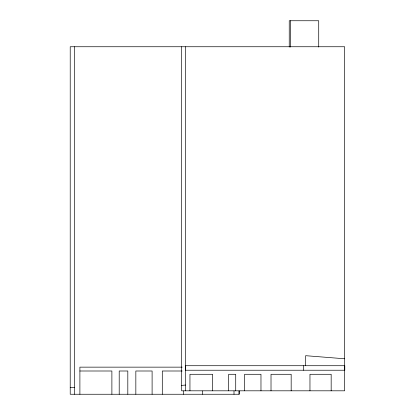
<?xml version="1.0" encoding="UTF-8"?>
<svg xmlns="http://www.w3.org/2000/svg" width="415" height="415" viewBox="0 0 415 415"><rect width="100%" height="100%" fill="white"/><g stroke="black" fill="none" stroke-linecap="round" stroke-linejoin="round"><path stroke-width="0.62" d="M181.594 385.4L185.567 385.047M185.567 365.719L344.782 365.719L344.782 370.227L185.567 370.227M182.216 367.145L79.898 367.145L79.898 394.25M79.898 371L111.889 371L111.889 394.25M182.19 371L162.296 371L162.296 394.25M70.218 387.428L74.534 387.428M344.663 358.778L305.637 355.686L305.637 365.719M331.165 390.811L331.165 374.288L309.964 374.288L309.964 390.811M318.72 47.051L318.72 20.75L289.239 20.75L289.239 47.051M303.697 365.719L303.697 370.227M291.169 390.811L291.169 374.288L271.016 374.288L271.016 390.811M290.412 20.75L290.412 47.051M260.973 390.811L260.973 374.288L244.627 374.288L244.627 390.811M239.201 391.023L239.201 394.25L70.218 394.25L70.218 46.745L344.663 46.745L344.663 390.811L181.594 390.811L181.594 46.745M239.024 391.039L239.024 394.25M235.72 390.811L235.72 374.288L228.681 374.288L228.681 390.811M234.003 391.023L234.003 394.25M212.61 390.811L212.61 374.288L189.951 374.288L189.951 390.811M202.551 391.023L202.551 394.25M185.687 365.719L185.687 370.227M185.567 46.745L185.567 390.811M183.477 391.023L183.477 394.25M152.103 394.25L152.103 371L135.84 371L135.84 394.25M127.815 394.25L127.815 371L119.204 371L119.204 394.25M74.534 46.745L74.534 394.25"/></g></svg>
